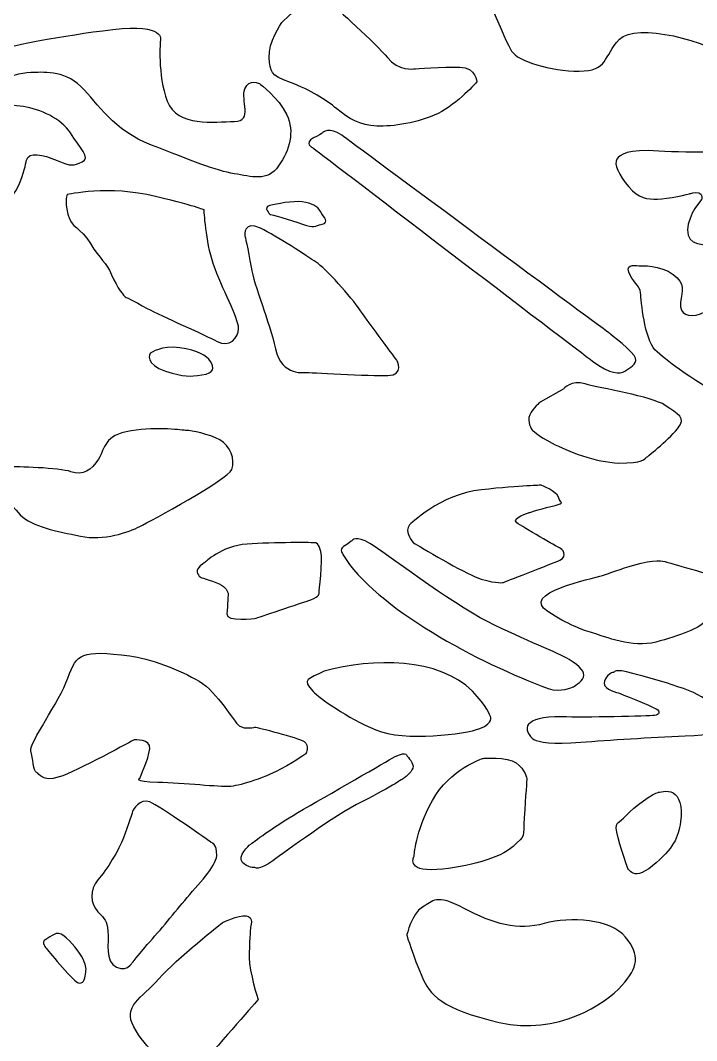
# Model space of a CAD drawing. Header units: centimetres. Extents: x -15.7 to -8.7, y -9 to 9.
# Drawn here: x -14.108 to -12.169, y 4.28 to 7.203 of the extents above; entities that cross this region are included whole.
import ezdxf

# ---------------------------------------------------------------- set-up
doc = ezdxf.new("R2010")
doc.units = ezdxf.units.CM
doc.header["$MEASUREMENT"] = 0
doc.layers.add('layer 1', color=7, linetype='Continuous')

msp = doc.modelspace()

# ---------------------------------------------------------------- linework, layer by layer
at = {"layer": 'layer 1', "color": 250, "lineweight": 30}
for points, knots in [([(-15.65204, 9.00077), (-15.65204, 9.00077), (-8.7077, 9.00077), (-8.7077, 9.00077), (-8.7077, 9.00077), (-8.7077, 9.00077), (-8.7077, -9.00021), (-8.7077, -9.00021), (-8.7077, -9.00021), (-8.7077, -9.00021), (-15.65204, -9.00021), (-15.65204, -9.00021), (-15.65204, -9.00021), (-15.65204, -9.00021), (-15.65204, 9.00077), (-15.65204, 9.00077)], [0, 0, 0, 0, 0.2, 0.2, 0.2, 0.2, 0.4, 0.4, 0.4, 0.4, 0.6, 0.6, 0.6, 0.6, 1, 1, 1, 1]), ([(-11.50887, 7.49813), (-11.50887, 7.49813), (-11.4913, 7.50514), (-11.48728, 7.48248), (-11.48728, 7.48248), (-11.48326, 7.45982), (-11.54844, 7.37816), (-11.5988, 7.29209), (-11.5988, 7.29209), (-11.64917, 7.20602), (-11.67795, 7.13299), (-11.71752, 7.05735), (-11.71752, 7.05735), (-11.7571, 6.98172), (-11.78947, 6.91391), (-11.82905, 6.91651), (-11.82905, 6.91651), (-11.86862, 6.91912), (-11.85783, 6.95303), (-11.84703, 6.99997), (-11.84703, 6.99997), (-11.83625, 7.04692), (-11.78227, 7.08083), (-11.81825, 7.08865), (-11.81825, 7.08865), (-11.85422, 7.09648), (-11.95856, 7.06518), (-11.95856, 7.06518), (-11.95856, 7.06518), (-11.95856, 7.06518), (-12.00892, 7.0391), (-12.07008, 7.09126), (-12.07008, 7.09126), (-12.13124, 7.14343), (-12.34349, 7.19819), (-12.39027, 7.14864), (-12.39027, 7.14864), (-12.43703, 7.09908), (-12.42264, 7.05735), (-12.50539, 7.05735), (-12.50539, 7.05735), (-12.58813, 7.05735), (-12.68166, 7.08604), (-12.69966, 7.11473), (-12.69966, 7.11473), (-12.71764, 7.14343), (-12.78959, 7.32078), (-12.78959, 7.32078), (-12.78959, 7.32078), (-12.78959, 7.32078), (-12.78599, 7.38076), (-12.72483, 7.3573), (-12.72483, 7.3573), (-12.66367, 7.33382), (-12.58454, 7.34165), (-12.53416, 7.30252), (-12.53416, 7.30252), (-12.4838, 7.2634), (-12.44423, 7.22428), (-12.26795, 7.25297), (-12.26795, 7.25297), (-12.09167, 7.28165), (-12.04849, 7.31556), (-11.97655, 7.27384), (-11.97655, 7.27384), (-11.9046, 7.2321), (-11.86502, 7.18254), (-11.86502, 7.18254), (-11.86502, 7.18254), (-11.86502, 7.18254), (-11.77149, 7.15386), (-11.7535, 7.21906), (-11.7535, 7.21906), (-11.73551, 7.28426), (-11.68155, 7.34425), (-11.63838, 7.39641), (-11.63838, 7.39641), (-11.59521, 7.44858), (-11.50887, 7.49813), (-11.50887, 7.49813)], [0, 0, 0, 0, 0.047619, 0.047619, 0.047619, 0.047619, 0.0952381, 0.0952381, 0.0952381, 0.0952381, 0.1428571, 0.1428571, 0.1428571, 0.1428571, 0.1904762, 0.1904762, 0.1904762, 0.1904762, 0.2380952, 0.2380952, 0.2380952, 0.2380952, 0.2857143, 0.2857143, 0.2857143, 0.2857143, 0.3333333, 0.3333333, 0.3333333, 0.3333333, 0.3809524, 0.3809524, 0.3809524, 0.3809524, 0.4285714, 0.4285714, 0.4285714, 0.4285714, 0.4761905, 0.4761905, 0.4761905, 0.4761905, 0.5238095, 0.5238095, 0.5238095, 0.5238095, 0.5714286, 0.5714286, 0.5714286, 0.5714286, 0.6190476, 0.6190476, 0.6190476, 0.6190476, 0.6666667, 0.6666667, 0.6666667, 0.6666667, 0.7142857, 0.7142857, 0.7142857, 0.7142857, 0.7619048, 0.7619048, 0.7619048, 0.7619048, 0.8095238, 0.8095238, 0.8095238, 0.8095238, 0.8571429, 0.8571429, 0.8571429, 0.8571429, 0.9047619, 0.9047619, 0.9047619, 0.9047619, 1, 1, 1, 1]), ([(-13.35855, 7.19629), (-13.35855, 7.19629), (-13.39799, 7.1378), (-13.39441, 7.09622), (-13.39441, 7.09622), (-13.39083, 7.05463), (-13.39262, 7.04683), (-13.33346, 7.02474), (-13.33346, 7.02474), (-13.2743, 7.00265), (-13.23308, 6.97665), (-13.20081, 6.94936), (-13.20081, 6.94936), (-13.16854, 6.92207), (-13.13269, 6.90128), (-13.08609, 6.89998), (-13.08609, 6.89998), (-13.03947, 6.89868), (-12.96777, 6.90778), (-12.91041, 6.93636), (-12.91041, 6.93636), (-12.85305, 6.96496), (-12.79927, 7.02604), (-12.79927, 7.02604), (-12.79927, 7.02604), (-12.79927, 7.02604), (-12.80106, 7.06762), (-12.84767, 7.06893), (-12.84767, 7.06893), (-12.89428, 7.07022), (-12.97853, 7.06372), (-12.97853, 7.06372), (-12.97853, 7.06372), (-12.97853, 7.06372), (-13.02514, 7.05723), (-13.05561, 7.09622), (-13.05561, 7.09622), (-13.08609, 7.13521), (-13.21156, 7.24567), (-13.21156, 7.24567), (-13.21156, 7.24567), (-13.21156, 7.24567), (-13.25459, 7.26256), (-13.28506, 7.25216), (-13.28506, 7.25216), (-13.31554, 7.24177), (-13.35855, 7.19629), (-13.35855, 7.19629)], [0, 0, 0, 0, 0.0769231, 0.0769231, 0.0769231, 0.0769231, 0.1538462, 0.1538462, 0.1538462, 0.1538462, 0.2307692, 0.2307692, 0.2307692, 0.2307692, 0.3076923, 0.3076923, 0.3076923, 0.3076923, 0.3846154, 0.3846154, 0.3846154, 0.3846154, 0.4615385, 0.4615385, 0.4615385, 0.4615385, 0.5384615, 0.5384615, 0.5384615, 0.5384615, 0.6153846, 0.6153846, 0.6153846, 0.6153846, 0.6923077, 0.6923077, 0.6923077, 0.6923077, 0.7692308, 0.7692308, 0.7692308, 0.7692308, 0.8461538, 0.8461538, 0.8461538, 0.8461538, 1, 1, 1, 1]), ([(-14.23334, 7.09362), (-14.23334, 7.09362), (-14.28711, 7.06893), (-14.28532, 7.05333), (-14.28532, 7.05333), (-14.28354, 7.03773), (-14.28175, 7.01824), (-14.20824, 7.02863), (-14.20824, 7.02863), (-14.13475, 7.03904), (-14.10786, 7.05333), (-14.07739, 7.05333), (-14.07739, 7.05333), (-14.04691, 7.05333), (-13.98417, 7.06243), (-13.93398, 7.01304), (-13.93398, 7.01304), (-13.88378, 6.96365), (-13.84256, 6.88828), (-13.73142, 6.84539), (-13.73142, 6.84539), (-13.62027, 6.80251), (-13.54498, 6.77132), (-13.49479, 6.76352), (-13.49479, 6.76352), (-13.4446, 6.75572), (-13.39979, 6.73883), (-13.36753, 6.78562), (-13.36753, 6.78562), (-13.33526, 6.8324), (-13.32091, 6.88308), (-13.34421, 6.93246), (-13.34421, 6.93246), (-13.36753, 6.98185), (-13.4213, 7.02084), (-13.4213, 7.02084), (-13.4213, 7.02084), (-13.4213, 7.02084), (-13.45177, 7.03773), (-13.46431, 7.00655), (-13.46431, 7.00655), (-13.47687, 6.97536), (-13.43923, 6.91297), (-13.49479, 6.91297), (-13.49479, 6.91297), (-13.55036, 6.91297), (-13.65792, 6.89608), (-13.6866, 6.97145), (-13.6866, 6.97145), (-13.71528, 7.04683), (-13.70633, 7.1456), (-13.70633, 7.1456), (-13.70633, 7.1456), (-13.70633, 7.1456), (-13.69019, 7.19499), (-13.84256, 7.17679), (-13.84256, 7.17679), (-13.99492, 7.1586), (-14.12758, 7.13131), (-14.16522, 7.11961), (-14.16522, 7.11961), (-14.20286, 7.10792), (-14.23334, 7.09362), (-14.23334, 7.09362)], [0, 0, 0, 0, 0.0588235, 0.0588235, 0.0588235, 0.0588235, 0.1176471, 0.1176471, 0.1176471, 0.1176471, 0.1764706, 0.1764706, 0.1764706, 0.1764706, 0.2352941, 0.2352941, 0.2352941, 0.2352941, 0.2941176, 0.2941176, 0.2941176, 0.2941176, 0.3529412, 0.3529412, 0.3529412, 0.3529412, 0.4117647, 0.4117647, 0.4117647, 0.4117647, 0.4705882, 0.4705882, 0.4705882, 0.4705882, 0.5294118, 0.5294118, 0.5294118, 0.5294118, 0.5882353, 0.5882353, 0.5882353, 0.5882353, 0.6470588, 0.6470588, 0.6470588, 0.6470588, 0.7058824, 0.7058824, 0.7058824, 0.7058824, 0.7647059, 0.7647059, 0.7647059, 0.7647059, 0.8235294, 0.8235294, 0.8235294, 0.8235294, 0.8823529, 0.8823529, 0.8823529, 0.8823529, 1, 1, 1, 1]), ([(-14.46817, 6.8233), (-14.46817, 6.8233), (-14.45383, 6.89868), (-14.43411, 6.92987), (-14.43411, 6.92987), (-14.41439, 6.96106), (-14.38571, 6.96626), (-14.3158, 6.96496), (-14.3158, 6.96496), (-14.24589, 6.96365), (-14.1473, 6.96365), (-14.0989, 6.95586), (-14.0989, 6.95586), (-14.05049, 6.94806), (-13.99134, 6.92207), (-13.96444, 6.88049), (-13.96444, 6.88049), (-13.93756, 6.8389), (-13.90529, 6.80771), (-13.9304, 6.79731), (-13.9304, 6.79731), (-13.95549, 6.78691), (-13.96087, 6.78301), (-14.00209, 6.80121), (-14.00209, 6.80121), (-14.04332, 6.81941), (-14.08456, 6.8272), (-14.08994, 6.80251), (-14.08994, 6.80251), (-14.09531, 6.77782), (-14.11324, 6.69204), (-14.16881, 6.66865), (-14.16881, 6.66865), (-14.22438, 6.64525), (-14.31042, 6.64136), (-14.3624, 6.66475), (-14.3624, 6.66475), (-14.41439, 6.68815), (-14.45741, 6.72063), (-14.46996, 6.76222), (-14.46996, 6.76222), (-14.48251, 6.80381), (-14.46817, 6.8233), (-14.46817, 6.8233)], [0, 0, 0, 0, 0.0833333, 0.0833333, 0.0833333, 0.0833333, 0.1666667, 0.1666667, 0.1666667, 0.1666667, 0.25, 0.25, 0.25, 0.25, 0.3333333, 0.3333333, 0.3333333, 0.3333333, 0.4166667, 0.4166667, 0.4166667, 0.4166667, 0.5, 0.5, 0.5, 0.5, 0.5833333, 0.5833333, 0.5833333, 0.5833333, 0.6666667, 0.6666667, 0.6666667, 0.6666667, 0.75, 0.75, 0.75, 0.75, 0.8333333, 0.8333333, 0.8333333, 0.8333333, 1, 1, 1, 1]), ([(-13.26893, 6.8376), (-13.26893, 6.8376), (-13.29761, 6.8506), (-13.26714, 6.86619), (-13.26714, 6.86619), (-13.23666, 6.88178), (-13.24169, 6.8807), (-13.24169, 6.8807), (-13.24169, 6.8807), (-13.24169, 6.8807), (-13.22211, 6.89941), (-13.1865, 6.8736), (-13.1865, 6.8736), (-13.15089, 6.84778), (-12.41904, 6.30621), (-12.41904, 6.30621), (-12.41904, 6.30621), (-12.41904, 6.30621), (-12.34754, 6.25148), (-12.34395, 6.23458), (-12.34395, 6.23458), (-12.34036, 6.21769), (-12.36008, 6.2073), (-12.37443, 6.19819), (-12.37443, 6.19819), (-12.38877, 6.1891), (-12.41566, 6.1878), (-12.46764, 6.22679), (-12.46764, 6.22679), (-12.51962, 6.26578), (-13.26893, 6.8376), (-13.26893, 6.8376)], [0, 0, 0, 0, 0.1111111, 0.1111111, 0.1111111, 0.1111111, 0.2222222, 0.2222222, 0.2222222, 0.2222222, 0.3333333, 0.3333333, 0.3333333, 0.3333333, 0.4444444, 0.4444444, 0.4444444, 0.4444444, 0.5555556, 0.5555556, 0.5555556, 0.5555556, 0.6666667, 0.6666667, 0.6666667, 0.6666667, 0.7777778, 0.7777778, 0.7777778, 0.7777778, 1, 1, 1, 1]), ([(-12.188, 6.70634), (-12.188, 6.70634), (-12.25254, 6.69074), (-12.28121, 6.69074), (-12.28121, 6.69074), (-12.3099, 6.69074), (-12.33499, 6.69204), (-12.36368, 6.72583), (-12.36368, 6.72583), (-12.39235, 6.75962), (-12.40669, 6.79211), (-12.39773, 6.80511), (-12.39773, 6.80511), (-12.38877, 6.8181), (-12.36725, 6.835), (-12.27763, 6.8285), (-12.27763, 6.8285), (-12.188, 6.822), (-12.02488, 6.8259), (-11.98544, 6.8285), (-11.98544, 6.8285), (-11.946, 6.8311), (-11.85099, 6.8467), (-11.81694, 6.8168), (-11.81694, 6.8168), (-11.78287, 6.78691), (-11.77569, 6.76742), (-11.77032, 6.72843), (-11.77032, 6.72843), (-11.76494, 6.68944), (-11.68966, 6.39444), (-11.68966, 6.39444), (-11.68966, 6.39444), (-11.68966, 6.39444), (-11.68787, 6.32166), (-11.69683, 6.31256), (-11.69683, 6.31256), (-11.70579, 6.30347), (-11.74523, 6.28787), (-11.77032, 6.32686), (-11.77032, 6.32686), (-11.79542, 6.36584), (-11.79363, 6.54129), (-11.79363, 6.54129), (-11.79363, 6.54129), (-11.79363, 6.54129), (-11.81334, 6.63356), (-11.81334, 6.63356), (-11.81334, 6.63356), (-11.81334, 6.63356), (-11.83307, 6.65825), (-11.85099, 6.63615), (-11.85099, 6.63615), (-11.86892, 6.61407), (-11.88325, 6.56858), (-11.90835, 6.56338), (-11.90835, 6.56338), (-11.93345, 6.55819), (-12.05535, 6.55429), (-12.10195, 6.55688), (-12.10195, 6.55688), (-12.14857, 6.55948), (-12.19696, 6.55688), (-12.19517, 6.60237), (-12.19517, 6.60237), (-12.19337, 6.64785), (-12.15394, 6.69074), (-12.15394, 6.69074), (-12.15394, 6.69074), (-12.15394, 6.69074), (-12.1522, 6.70582), (-12.16287, 6.70904), (-12.16287, 6.70904), (-12.17355, 6.71227), (-12.188, 6.70634), (-12.188, 6.70634)], [0, 0, 0, 0, 0.05, 0.05, 0.05, 0.05, 0.1, 0.1, 0.1, 0.1, 0.15, 0.15, 0.15, 0.15, 0.2, 0.2, 0.2, 0.2, 0.25, 0.25, 0.25, 0.25, 0.3, 0.3, 0.3, 0.3, 0.35, 0.35, 0.35, 0.35, 0.4, 0.4, 0.4, 0.4, 0.45, 0.45, 0.45, 0.45, 0.5, 0.5, 0.5, 0.5, 0.55, 0.55, 0.55, 0.55, 0.6, 0.6, 0.6, 0.6, 0.65, 0.65, 0.65, 0.65, 0.7, 0.7, 0.7, 0.7, 0.75, 0.75, 0.75, 0.75, 0.8, 0.8, 0.8, 0.8, 0.85, 0.85, 0.85, 0.85, 0.9, 0.9, 0.9, 0.9, 1, 1, 1, 1]), ([(-13.97341, 6.70374), (-13.97341, 6.70374), (-13.85332, 6.73103), (-13.72066, 6.69854), (-13.72066, 6.69854), (-13.588, 6.66605), (-13.58083, 6.65955), (-13.58083, 6.65955), (-13.58083, 6.65955), (-13.58083, 6.65955), (-13.57725, 6.57118), (-13.55395, 6.5036), (-13.55395, 6.5036), (-13.53065, 6.43602), (-13.48225, 6.34895), (-13.48225, 6.32036), (-13.48225, 6.32036), (-13.48225, 6.29177), (-13.50913, 6.26448), (-13.54319, 6.28267), (-13.54319, 6.28267), (-13.57725, 6.30086), (-13.70273, 6.35544), (-13.74397, 6.37754), (-13.74397, 6.37754), (-13.78519, 6.39963), (-13.8085, 6.41133), (-13.8085, 6.41133), (-13.8085, 6.41133), (-13.8085, 6.41133), (-13.83001, 6.43472), (-13.84614, 6.47371), (-13.84614, 6.47371), (-13.86227, 6.5127), (-13.8784, 6.5153), (-13.90709, 6.56338), (-13.90709, 6.56338), (-13.93578, 6.61147), (-13.96087, 6.60627), (-13.97162, 6.64785), (-13.97162, 6.64785), (-13.98238, 6.68944), (-13.97341, 6.70374), (-13.97341, 6.70374)], [0, 0, 0, 0, 0.0833333, 0.0833333, 0.0833333, 0.0833333, 0.1666667, 0.1666667, 0.1666667, 0.1666667, 0.25, 0.25, 0.25, 0.25, 0.3333333, 0.3333333, 0.3333333, 0.3333333, 0.4166667, 0.4166667, 0.4166667, 0.4166667, 0.5, 0.5, 0.5, 0.5, 0.5833333, 0.5833333, 0.5833333, 0.5833333, 0.6666667, 0.6666667, 0.6666667, 0.6666667, 0.75, 0.75, 0.75, 0.75, 0.8333333, 0.8333333, 0.8333333, 0.8333333, 1, 1, 1, 1]), ([(-13.39211, 6.64709), (-13.39211, 6.64709), (-13.41348, 6.66774), (-13.39302, 6.67226), (-13.39302, 6.67226), (-13.37255, 6.67678), (-13.32788, 6.68667), (-13.29955, 6.68259), (-13.29955, 6.68259), (-13.27121, 6.67851), (-13.25666, 6.6712), (-13.24703, 6.65484), (-13.24703, 6.65484), (-13.23741, 6.63847), (-13.22122, 6.62387), (-13.24258, 6.6187), (-13.24258, 6.6187), (-13.26395, 6.61354), (-13.26484, 6.60709), (-13.29867, 6.61934), (-13.29867, 6.61934), (-13.33248, 6.63161), (-13.39211, 6.64709), (-13.39211, 6.64709)], [0, 0, 0, 0, 0.1428571, 0.1428571, 0.1428571, 0.1428571, 0.2857143, 0.2857143, 0.2857143, 0.2857143, 0.4285714, 0.4285714, 0.4285714, 0.4285714, 0.5714286, 0.5714286, 0.5714286, 0.5714286, 0.7142857, 0.7142857, 0.7142857, 0.7142857, 1, 1, 1, 1]), ([(-13.46431, 6.58677), (-13.46431, 6.58677), (-13.4679, 6.63097), (-13.4195, 6.60757), (-13.4195, 6.60757), (-13.3711, 6.58418), (-13.28685, 6.527), (-13.25997, 6.5101), (-13.25997, 6.5101), (-13.23308, 6.4932), (-13.15958, 6.41003), (-13.13269, 6.37104), (-13.13269, 6.37104), (-13.1058, 6.33205), (-13.02871, 6.22938), (-13.02871, 6.22938), (-13.02871, 6.22938), (-13.02871, 6.22938), (-13.00541, 6.1865), (-13.05382, 6.1852), (-13.05382, 6.1852), (-13.10222, 6.1839), (-13.28865, 6.19429), (-13.28865, 6.19429), (-13.28865, 6.19429), (-13.28865, 6.19429), (-13.35855, 6.1813), (-13.37648, 6.26188), (-13.37648, 6.26188), (-13.39441, 6.34245), (-13.43744, 6.44252), (-13.4464, 6.4958), (-13.4464, 6.4958), (-13.45536, 6.54909), (-13.46431, 6.58677), (-13.46431, 6.58677)], [0, 0, 0, 0, 0.1, 0.1, 0.1, 0.1, 0.2, 0.2, 0.2, 0.2, 0.3, 0.3, 0.3, 0.3, 0.4, 0.4, 0.4, 0.4, 0.5, 0.5, 0.5, 0.5, 0.6, 0.6, 0.6, 0.6, 0.7, 0.7, 0.7, 0.7, 0.8, 0.8, 0.8, 0.8, 1, 1, 1, 1]), ([(-12.32961, 6.49971), (-12.34036, 6.49971), (-12.37263, 6.5075), (-12.36368, 6.48151), (-12.36368, 6.48151), (-12.35471, 6.45551), (-12.33141, 6.44382), (-12.32961, 6.42173), (-12.32961, 6.42173), (-12.32781, 6.39963), (-12.31886, 6.29047), (-12.28838, 6.25928), (-12.28838, 6.25928), (-12.25791, 6.22808), (-12.17903, 6.1748), (-12.15035, 6.15791), (-12.15035, 6.15791), (-12.12167, 6.14102), (-12.06789, 6.13192), (-12.03384, 6.16571), (-12.03384, 6.16571), (-11.99977, 6.1995), (-11.95316, 6.23718), (-11.92986, 6.24758), (-11.92986, 6.24758), (-11.90656, 6.25798), (-11.91014, 6.29306), (-11.91911, 6.32815), (-11.91911, 6.32815), (-11.92807, 6.36325), (-11.9675, 6.42302), (-12.00158, 6.44512), (-12.00158, 6.44512), (-12.03563, 6.46721), (-12.09657, 6.4893), (-12.10554, 6.44902), (-12.10554, 6.44902), (-12.11451, 6.40873), (-12.12167, 6.37364), (-12.15752, 6.36194), (-12.15752, 6.36194), (-12.19337, 6.35024), (-12.21847, 6.35934), (-12.21488, 6.39444), (-12.21488, 6.39444), (-12.2113, 6.42953), (-12.20018, 6.44759), (-12.23639, 6.47501), (-12.23639, 6.47501), (-12.27262, 6.50242), (-12.32961, 6.49971), (-12.32961, 6.49971)], [0, 0, 0, 0, 0.0714286, 0.0714286, 0.0714286, 0.0714286, 0.1428571, 0.1428571, 0.1428571, 0.1428571, 0.2142857, 0.2142857, 0.2142857, 0.2142857, 0.2857143, 0.2857143, 0.2857143, 0.2857143, 0.3571429, 0.3571429, 0.3571429, 0.3571429, 0.4285714, 0.4285714, 0.4285714, 0.4285714, 0.5, 0.5, 0.5, 0.5, 0.5714286, 0.5714286, 0.5714286, 0.5714286, 0.6428571, 0.6428571, 0.6428571, 0.6428571, 0.7142857, 0.7142857, 0.7142857, 0.7142857, 0.7857143, 0.7857143, 0.7857143, 0.7857143, 0.8571429, 0.8571429, 0.8571429, 0.8571429, 1, 1, 1, 1]), ([(-13.73321, 6.25018), (-13.73321, 6.25018), (-13.70452, 6.27228), (-13.65075, 6.26448), (-13.65075, 6.26448), (-13.59697, 6.25668), (-13.57411, 6.24351), (-13.56294, 6.2255), (-13.56294, 6.2255), (-13.55178, 6.2075), (-13.55038, 6.19213), (-13.58709, 6.18719), (-13.58709, 6.18719), (-13.62378, 6.18227), (-13.63512, 6.18029), (-13.69198, 6.19819), (-13.69198, 6.19819), (-13.74884, 6.21609), (-13.7408, 6.24835), (-13.73321, 6.25018)], [0, 0, 0, 0, 0.1666667, 0.1666667, 0.1666667, 0.1666667, 0.3333333, 0.3333333, 0.3333333, 0.3333333, 0.5, 0.5, 0.5, 0.5, 0.6666667, 0.6666667, 0.6666667, 0.6666667, 1, 1, 1, 1]), ([(-12.61772, 6.1089), (-12.61772, 6.1089), (-12.55008, 6.14762), (-12.55008, 6.14762), (-12.55008, 6.14762), (-12.55008, 6.14762), (-12.5296, 6.17343), (-12.48865, 6.16117), (-12.48865, 6.16117), (-12.44771, 6.14891), (-12.2964, 6.12568), (-12.25901, 6.09986), (-12.25901, 6.09986), (-12.22162, 6.07405), (-12.1967, 6.06566), (-12.2243, 6.03211), (-12.2243, 6.03211), (-12.25189, 5.99855), (-12.31509, 5.94886), (-12.31509, 5.94886), (-12.31509, 5.94886), (-12.31509, 5.94886), (-12.32399, 5.93273), (-12.39163, 5.93466), (-12.39163, 5.93466), (-12.45929, 5.9366), (-12.5394, 5.96822), (-12.58301, 5.99145), (-12.58301, 5.99145), (-12.62663, 6.01468), (-12.64087, 6.02953), (-12.64087, 6.02953), (-12.64087, 6.02953), (-12.64087, 6.02953), (-12.65689, 6.0534), (-12.64711, 6.07277), (-12.64711, 6.07277), (-12.63731, 6.09212), (-12.61772, 6.1089), (-12.61772, 6.1089)], [0, 0, 0, 0, 0.0909091, 0.0909091, 0.0909091, 0.0909091, 0.1818182, 0.1818182, 0.1818182, 0.1818182, 0.2727273, 0.2727273, 0.2727273, 0.2727273, 0.3636364, 0.3636364, 0.3636364, 0.3636364, 0.4545455, 0.4545455, 0.4545455, 0.4545455, 0.5454545, 0.5454545, 0.5454545, 0.5454545, 0.6363636, 0.6363636, 0.6363636, 0.6363636, 0.7272727, 0.7272727, 0.7272727, 0.7272727, 0.8181818, 0.8181818, 0.8181818, 0.8181818, 1, 1, 1, 1]), ([(-14.16701, 5.8564), (-14.16701, 5.8564), (-14.16881, 5.92398), (-14.14371, 5.92398), (-14.14371, 5.92398), (-14.11861, 5.92398), (-13.99671, 5.92138), (-13.96266, 5.90968), (-13.96266, 5.90968), (-13.9286, 5.89799), (-13.9035, 5.91358), (-13.88378, 5.94608), (-13.88378, 5.94608), (-13.86407, 5.97856), (-13.86945, 6.01365), (-13.79057, 6.02665), (-13.79057, 6.02665), (-13.7117, 6.03964), (-13.64358, 6.02794), (-13.63103, 6.02794), (-13.63103, 6.02794), (-13.61848, 6.02794), (-13.56649, 6.01755), (-13.53603, 6.00065), (-13.53603, 6.00065), (-13.50555, 5.98377), (-13.4912, 5.94477), (-13.50196, 5.91618), (-13.50196, 5.91618), (-13.51271, 5.88759), (-13.735, 5.76803), (-13.76548, 5.75243), (-13.76548, 5.75243), (-13.79594, 5.73684), (-13.86945, 5.71085), (-13.93578, 5.72514), (-13.93578, 5.72514), (-14.00209, 5.73944), (-14.0738, 5.75114), (-14.10786, 5.78622), (-14.10786, 5.78622), (-14.14192, 5.82132), (-14.16701, 5.8564), (-14.16701, 5.8564)], [0, 0, 0, 0, 0.0833333, 0.0833333, 0.0833333, 0.0833333, 0.1666667, 0.1666667, 0.1666667, 0.1666667, 0.25, 0.25, 0.25, 0.25, 0.3333333, 0.3333333, 0.3333333, 0.3333333, 0.4166667, 0.4166667, 0.4166667, 0.4166667, 0.5, 0.5, 0.5, 0.5, 0.5833333, 0.5833333, 0.5833333, 0.5833333, 0.6666667, 0.6666667, 0.6666667, 0.6666667, 0.75, 0.75, 0.75, 0.75, 0.8333333, 0.8333333, 0.8333333, 0.8333333, 1, 1, 1, 1]), ([(-12.99245, 5.7572), (-12.99245, 5.7572), (-12.90522, 5.84497), (-12.78596, 5.85787), (-12.78596, 5.85787), (-12.66667, 5.87078), (-12.61505, 5.87078), (-12.61505, 5.87078), (-12.61505, 5.87078), (-12.61505, 5.87078), (-12.57054, 5.854), (-12.56521, 5.83658), (-12.56521, 5.83658), (-12.55987, 5.81915), (-12.54474, 5.82044), (-12.57501, 5.81334), (-12.57501, 5.81334), (-12.60526, 5.80624), (-12.64888, 5.7927), (-12.64888, 5.7927), (-12.64888, 5.7927), (-12.64888, 5.7927), (-12.70228, 5.77656), (-12.68448, 5.76365), (-12.68448, 5.76365), (-12.66667, 5.75074), (-12.56788, 5.69331), (-12.56165, 5.69138), (-12.56165, 5.69138), (-12.55542, 5.68944), (-12.53583, 5.66815), (-12.56076, 5.65653), (-12.56076, 5.65653), (-12.58567, 5.64492), (-12.72454, 5.592), (-12.72454, 5.592), (-12.72454, 5.592), (-12.72454, 5.592), (-12.7548, 5.58877), (-12.80376, 5.60878), (-12.80376, 5.60878), (-12.85272, 5.62878), (-12.98177, 5.70687), (-12.98177, 5.70687), (-12.98177, 5.70687), (-12.98998, 5.72059), (-13.00648, 5.73691), (-12.99245, 5.7572)], [0, 0, 0, 0, 0.0769231, 0.0769231, 0.0769231, 0.0769231, 0.1538462, 0.1538462, 0.1538462, 0.1538462, 0.2307692, 0.2307692, 0.2307692, 0.2307692, 0.3076923, 0.3076923, 0.3076923, 0.3076923, 0.3846154, 0.3846154, 0.3846154, 0.3846154, 0.4615385, 0.4615385, 0.4615385, 0.4615385, 0.5384615, 0.5384615, 0.5384615, 0.5384615, 0.6153846, 0.6153846, 0.6153846, 0.6153846, 0.6923077, 0.6923077, 0.6923077, 0.6923077, 0.7692308, 0.7692308, 0.7692308, 0.7692308, 0.8461538, 0.8461538, 0.8461538, 0.8461538, 1, 1, 1, 1]), ([(-13.57904, 5.64943), (-13.57904, 5.64943), (-13.53276, 5.69654), (-13.45799, 5.70235), (-13.45799, 5.70235), (-13.38323, 5.70816), (-13.26216, 5.70622), (-13.26216, 5.70622), (-13.26216, 5.70622), (-13.26216, 5.70622), (-13.25148, 5.70558), (-13.24614, 5.68105), (-13.24614, 5.68105), (-13.2408, 5.65653), (-13.25148, 5.56296), (-13.25148, 5.56296), (-13.25148, 5.56296), (-13.25148, 5.56296), (-13.24881, 5.55199), (-13.27463, 5.54296), (-13.27463, 5.54296), (-13.30044, 5.53392), (-13.43307, 5.49004), (-13.43307, 5.49004), (-13.43307, 5.49004), (-13.43307, 5.49004), (-13.51852, 5.47843), (-13.51585, 5.50294), (-13.51585, 5.50294), (-13.51317, 5.52747), (-13.51228, 5.56102), (-13.51228, 5.56102), (-13.51228, 5.56102), (-13.51228, 5.56102), (-13.51496, 5.57522), (-13.53098, 5.5849), (-13.53098, 5.5849), (-13.54701, 5.59458), (-13.58973, 5.6062), (-13.58973, 5.6062), (-13.58973, 5.6062), (-13.58973, 5.6062), (-13.60753, 5.61845), (-13.59863, 5.63136), (-13.59863, 5.63136), (-13.58973, 5.64427), (-13.57904, 5.64943), (-13.57904, 5.64943)], [0, 0, 0, 0, 0.0769231, 0.0769231, 0.0769231, 0.0769231, 0.1538462, 0.1538462, 0.1538462, 0.1538462, 0.2307692, 0.2307692, 0.2307692, 0.2307692, 0.3076923, 0.3076923, 0.3076923, 0.3076923, 0.3846154, 0.3846154, 0.3846154, 0.3846154, 0.4615385, 0.4615385, 0.4615385, 0.4615385, 0.5384615, 0.5384615, 0.5384615, 0.5384615, 0.6153846, 0.6153846, 0.6153846, 0.6153846, 0.6923077, 0.6923077, 0.6923077, 0.6923077, 0.7692308, 0.7692308, 0.7692308, 0.7692308, 0.8461538, 0.8461538, 0.8461538, 0.8461538, 1, 1, 1, 1]), ([(-13.18295, 5.67267), (-13.18295, 5.67267), (-13.19452, 5.6875), (-13.18117, 5.69525), (-13.18117, 5.69525), (-13.16782, 5.703), (-13.15713, 5.71203), (-13.15713, 5.71203), (-13.15713, 5.71203), (-13.15713, 5.71203), (-13.14556, 5.72881), (-13.10551, 5.70429), (-13.10551, 5.70429), (-13.06545, 5.67976), (-12.87586, 5.53456), (-12.76816, 5.48036), (-12.76816, 5.48036), (-12.66045, 5.42616), (-12.56521, 5.39066), (-12.53405, 5.3713), (-12.53405, 5.3713), (-12.5029, 5.35194), (-12.48776, 5.33581), (-12.49311, 5.32096), (-12.49311, 5.32096), (-12.49845, 5.30612), (-12.52337, 5.29322), (-12.52337, 5.29322), (-12.52337, 5.29322), (-12.52337, 5.29322), (-12.55897, 5.27579), (-12.59458, 5.2887), (-12.59458, 5.2887), (-12.78644, 5.35824), (-13.09363, 5.52027), (-13.18295, 5.67267)], [0, 0, 0, 0, 0.1, 0.1, 0.1, 0.1, 0.2, 0.2, 0.2, 0.2, 0.3, 0.3, 0.3, 0.3, 0.4, 0.4, 0.4, 0.4, 0.5, 0.5, 0.5, 0.5, 0.6, 0.6, 0.6, 0.6, 0.7, 0.7, 0.7, 0.7, 0.8, 0.8, 0.8, 0.8, 1, 1, 1, 1]), ([(-12.59547, 5.50875), (-12.53762, 5.47197), (-12.49578, 5.45584), (-12.46463, 5.4468), (-12.46463, 5.4468), (-12.43347, 5.43776), (-12.35247, 5.40357), (-12.28572, 5.42164), (-12.28572, 5.42164), (-12.21896, 5.43971), (-12.16109, 5.45842), (-12.13351, 5.49004), (-12.13351, 5.49004), (-12.10591, 5.52166), (-12.06942, 5.56361), (-12.06942, 5.56361), (-12.06942, 5.56361), (-12.06942, 5.56361), (-12.0614, 5.58942), (-12.08988, 5.60104), (-12.08988, 5.60104), (-12.11837, 5.61265), (-12.25633, 5.65137), (-12.25633, 5.65137), (-12.25633, 5.65137), (-12.25633, 5.65137), (-12.27681, 5.66105), (-12.32844, 5.6475), (-12.32844, 5.6475), (-12.38006, 5.63395), (-12.39965, 5.62556), (-12.43881, 5.61265), (-12.43881, 5.61265), (-12.46773, 5.60313), (-12.67931, 5.56205), (-12.59547, 5.50875)], [0, 0, 0, 0, 0.1, 0.1, 0.1, 0.1, 0.2, 0.2, 0.2, 0.2, 0.3, 0.3, 0.3, 0.3, 0.4, 0.4, 0.4, 0.4, 0.5, 0.5, 0.5, 0.5, 0.6, 0.6, 0.6, 0.6, 0.7, 0.7, 0.7, 0.7, 0.8, 0.8, 0.8, 0.8, 1, 1, 1, 1]), ([(-13.97162, 5.31837), (-13.99671, 5.24949), (-14.08277, 5.13252), (-14.07739, 5.11044), (-14.07739, 5.11044), (-14.07201, 5.08834), (-14.07021, 5.05196), (-14.06125, 5.04805), (-14.06125, 5.04805), (-14.05229, 5.04416), (-14.04691, 5.01946), (-13.99671, 5.03506), (-13.99671, 5.03506), (-13.94653, 5.05065), (-13.78161, 5.14162), (-13.78161, 5.14162), (-13.78161, 5.14162), (-13.78161, 5.14162), (-13.73321, 5.14422), (-13.73679, 5.11563), (-13.73679, 5.11563), (-13.74038, 5.08704), (-13.76548, 5.03116), (-13.76548, 5.03116), (-13.76548, 5.03116), (-13.76548, 5.03116), (-13.78699, 5.02206), (-13.71349, 5.01946), (-13.71349, 5.01946), (-13.63999, 5.01686), (-13.53422, 5.00647), (-13.50913, 5.00776), (-13.50913, 5.00776), (-13.48404, 5.00906), (-13.41592, 5.02856), (-13.36215, 5.05714), (-13.36215, 5.05714), (-13.30837, 5.08574), (-13.28865, 5.10264), (-13.28865, 5.10264), (-13.28865, 5.10264), (-13.28865, 5.10264), (-13.27789, 5.12473), (-13.29402, 5.13642), (-13.29402, 5.13642), (-13.31015, 5.14812), (-13.43384, 5.17801), (-13.43384, 5.17801), (-13.43384, 5.17801), (-13.43384, 5.17801), (-13.46431, 5.17022), (-13.48045, 5.18191), (-13.48045, 5.18191), (-13.49658, 5.19361), (-13.5414, 5.27678), (-13.59518, 5.30927), (-13.59518, 5.30927), (-13.64896, 5.34176), (-13.74038, 5.37555), (-13.79415, 5.38205), (-13.79415, 5.38205), (-13.93431, 5.39898), (-13.94536, 5.39045), (-13.97162, 5.31837)], [0, 0, 0, 0, 0.0588235, 0.0588235, 0.0588235, 0.0588235, 0.1176471, 0.1176471, 0.1176471, 0.1176471, 0.1764706, 0.1764706, 0.1764706, 0.1764706, 0.2352941, 0.2352941, 0.2352941, 0.2352941, 0.2941176, 0.2941176, 0.2941176, 0.2941176, 0.3529412, 0.3529412, 0.3529412, 0.3529412, 0.4117647, 0.4117647, 0.4117647, 0.4117647, 0.4705882, 0.4705882, 0.4705882, 0.4705882, 0.5294118, 0.5294118, 0.5294118, 0.5294118, 0.5882353, 0.5882353, 0.5882353, 0.5882353, 0.6470588, 0.6470588, 0.6470588, 0.6470588, 0.7058824, 0.7058824, 0.7058824, 0.7058824, 0.7647059, 0.7647059, 0.7647059, 0.7647059, 0.8235294, 0.8235294, 0.8235294, 0.8235294, 0.8823529, 0.8823529, 0.8823529, 0.8823529, 1, 1, 1, 1]), ([(-13.23635, 5.33839), (-13.09728, 5.3769), (-12.9068, 5.37681), (-12.81177, 5.28096), (-12.81177, 5.28096), (-12.77082, 5.23966), (-12.76014, 5.20868), (-12.76014, 5.20868), (-12.76014, 5.20868), (-12.76014, 5.20868), (-12.74946, 5.18997), (-12.79041, 5.17383), (-12.79041, 5.17383), (-12.83135, 5.1577), (-13.0067, 5.13577), (-13.08859, 5.16996), (-13.08859, 5.16996), (-13.17048, 5.20416), (-13.25148, 5.2616), (-13.2684, 5.27966), (-13.2684, 5.27966), (-13.3037, 5.31738), (-13.28098, 5.31487), (-13.23635, 5.33839)], [0, 0, 0, 0, 0.1428571, 0.1428571, 0.1428571, 0.1428571, 0.2857143, 0.2857143, 0.2857143, 0.2857143, 0.4285714, 0.4285714, 0.4285714, 0.4285714, 0.5714286, 0.5714286, 0.5714286, 0.5714286, 0.7142857, 0.7142857, 0.7142857, 0.7142857, 1, 1, 1, 1]), ([(-12.39253, 5.27579), (-12.40805, 5.27952), (-12.44027, 5.29054), (-12.43347, 5.30935), (-12.43347, 5.30935), (-12.42667, 5.32815), (-12.41227, 5.33452), (-12.40765, 5.33452), (-12.40765, 5.33452), (-12.40305, 5.33452), (-12.40674, 5.34742), (-12.35158, 5.33193), (-12.35158, 5.33193), (-12.27785, 5.31126), (-12.15375, 5.27913), (-12.13385, 5.24678), (-12.13385, 5.24678), (-12.07931, 5.15818), (-12.05182, 5.15998), (-12.20204, 5.15318), (-12.20204, 5.15318), (-12.30173, 5.14868), (-12.42012, 5.14093), (-12.50111, 5.13447), (-12.50111, 5.13447), (-12.58211, 5.12802), (-12.62218, 5.13512), (-12.63553, 5.14286), (-12.63553, 5.14286), (-12.64888, 5.1506), (-12.66223, 5.17448), (-12.65066, 5.1861), (-12.65066, 5.1861), (-12.63909, 5.19771), (-12.61416, 5.20997), (-12.55453, 5.20739), (-12.55453, 5.20739), (-12.49488, 5.20481), (-12.3044, 5.20932), (-12.29017, 5.21126), (-12.29017, 5.21126), (-12.27592, 5.2132), (-12.27147, 5.22352), (-12.28482, 5.23063), (-12.28482, 5.23063), (-12.29818, 5.23772), (-12.39253, 5.27579), (-12.39253, 5.27579)], [0, 0, 0, 0, 0.0769231, 0.0769231, 0.0769231, 0.0769231, 0.1538462, 0.1538462, 0.1538462, 0.1538462, 0.2307692, 0.2307692, 0.2307692, 0.2307692, 0.3076923, 0.3076923, 0.3076923, 0.3076923, 0.3846154, 0.3846154, 0.3846154, 0.3846154, 0.4615385, 0.4615385, 0.4615385, 0.4615385, 0.5384615, 0.5384615, 0.5384615, 0.5384615, 0.6153846, 0.6153846, 0.6153846, 0.6153846, 0.6923077, 0.6923077, 0.6923077, 0.6923077, 0.7692308, 0.7692308, 0.7692308, 0.7692308, 0.8461538, 0.8461538, 0.8461538, 0.8461538, 1, 1, 1, 1]), ([(-13.44998, 4.84085), (-13.44998, 4.84085), (-13.48736, 4.80729), (-13.47135, 4.79051), (-13.47135, 4.79051), (-13.45533, 4.77374), (-13.43574, 4.77568), (-13.43574, 4.77568), (-13.43574, 4.77568), (-13.43574, 4.77568), (-13.42684, 4.76535), (-13.38412, 4.79504), (-13.38412, 4.79504), (-13.34138, 4.82472), (-13.21515, 4.9207), (-13.12731, 4.96488), (-13.12731, 4.96488), (-13.03947, 5.00906), (-13.00541, 5.03376), (-13.00541, 5.03376), (-13.00541, 5.03376), (-13.00541, 5.03376), (-12.98032, 5.05196), (-12.98211, 5.06624), (-12.98211, 5.06624), (-12.98391, 5.08054), (-13.00004, 5.09613), (-13.00004, 5.09613), (-13.00004, 5.09613), (-13.00004, 5.09613), (-13.00004, 5.11433), (-13.05023, 5.08443), (-13.05023, 5.08443), (-13.10043, 5.05455), (-13.28506, 4.94928), (-13.33705, 4.91809), (-13.33705, 4.91809), (-13.38904, 4.8869), (-13.44998, 4.84085), (-13.44998, 4.84085)], [0, 0, 0, 0, 0.0909091, 0.0909091, 0.0909091, 0.0909091, 0.1818182, 0.1818182, 0.1818182, 0.1818182, 0.2727273, 0.2727273, 0.2727273, 0.2727273, 0.3636364, 0.3636364, 0.3636364, 0.3636364, 0.4545455, 0.4545455, 0.4545455, 0.4545455, 0.5454545, 0.5454545, 0.5454545, 0.5454545, 0.6363636, 0.6363636, 0.6363636, 0.6363636, 0.7272727, 0.7272727, 0.7272727, 0.7272727, 0.8181818, 0.8181818, 0.8181818, 0.8181818, 1, 1, 1, 1]), ([(-12.78134, 5.08834), (-12.78134, 5.08834), (-12.87635, 5.05845), (-12.92655, 4.96748), (-12.92655, 4.96748), (-12.97674, 4.8765), (-12.97853, 4.80893), (-12.97853, 4.80893), (-12.97853, 4.80893), (-12.97853, 4.80893), (-13.00541, 4.76344), (-12.91399, 4.76994), (-12.91399, 4.76994), (-12.82257, 4.77643), (-12.73294, 4.80243), (-12.6953, 4.83622), (-12.6953, 4.83622), (-12.65765, 4.87001), (-12.66663, 4.85961), (-12.66303, 4.91939), (-12.66303, 4.91939), (-12.65945, 4.97918), (-12.65586, 5.02986), (-12.65586, 5.02986), (-12.65586, 5.02986), (-12.65586, 5.02986), (-12.65945, 5.05585), (-12.68634, 5.07535), (-12.68634, 5.07535), (-12.71323, 5.09484), (-12.78134, 5.08834), (-12.78134, 5.08834)], [0, 0, 0, 0, 0.1111111, 0.1111111, 0.1111111, 0.1111111, 0.2222222, 0.2222222, 0.2222222, 0.2222222, 0.3333333, 0.3333333, 0.3333333, 0.3333333, 0.4444444, 0.4444444, 0.4444444, 0.4444444, 0.5555556, 0.5555556, 0.5555556, 0.5555556, 0.6666667, 0.6666667, 0.6666667, 0.6666667, 0.7777778, 0.7777778, 0.7777778, 0.7777778, 1, 1, 1, 1]), ([(-12.27942, 4.99087), (-12.29196, 4.99087), (-12.34933, 4.94928), (-12.37084, 4.92459), (-12.37084, 4.92459), (-12.39235, 4.8999), (-12.40849, 4.91159), (-12.39415, 4.86091), (-12.39415, 4.86091), (-12.37981, 4.81023), (-12.36905, 4.78033), (-12.36905, 4.78033), (-12.36905, 4.78033), (-12.36905, 4.78033), (-12.3565, 4.72965), (-12.29555, 4.78033), (-12.29555, 4.78033), (-12.2346, 4.83102), (-12.22205, 4.86091), (-12.21488, 4.9064), (-12.21488, 4.9064), (-12.20772, 4.95188), (-12.22026, 4.98047), (-12.23639, 4.98957), (-12.23639, 4.98957), (-12.25254, 4.99867), (-12.27942, 4.99087), (-12.27942, 4.99087)], [0, 0, 0, 0, 0.125, 0.125, 0.125, 0.125, 0.25, 0.25, 0.25, 0.25, 0.375, 0.375, 0.375, 0.375, 0.5, 0.5, 0.5, 0.5, 0.625, 0.625, 0.625, 0.625, 0.75, 0.75, 0.75, 0.75, 1, 1, 1, 1]), ([(-13.78519, 4.93888), (-13.78519, 4.93888), (-13.76548, 4.97527), (-13.73679, 4.96358), (-13.73679, 4.96358), (-13.70811, 4.95188), (-13.56112, 4.84792), (-13.56112, 4.84792), (-13.56112, 4.84792), (-13.56112, 4.84792), (-13.54319, 4.84272), (-13.54498, 4.81023), (-13.54498, 4.81023), (-13.54678, 4.77774), (-13.59876, 4.72705), (-13.6364, 4.68156), (-13.6364, 4.68156), (-13.67406, 4.63608), (-13.7117, 4.59059), (-13.75114, 4.54641), (-13.75114, 4.54641), (-13.79057, 4.50222), (-13.79594, 4.47493), (-13.8318, 4.49053), (-13.8318, 4.49053), (-13.86765, 4.50612), (-13.85332, 4.5607), (-13.8569, 4.5932), (-13.8569, 4.5932), (-13.86048, 4.62569), (-13.86407, 4.62569), (-13.88558, 4.64907), (-13.88558, 4.64907), (-13.90709, 4.67247), (-13.91067, 4.71146), (-13.88558, 4.74005), (-13.88558, 4.74005), (-13.86048, 4.76863), (-13.82463, 4.82712), (-13.81208, 4.86091), (-13.81208, 4.86091), (-13.79954, 4.8947), (-13.78519, 4.93888), (-13.78519, 4.93888)], [0, 0, 0, 0, 0.0833333, 0.0833333, 0.0833333, 0.0833333, 0.1666667, 0.1666667, 0.1666667, 0.1666667, 0.25, 0.25, 0.25, 0.25, 0.3333333, 0.3333333, 0.3333333, 0.3333333, 0.4166667, 0.4166667, 0.4166667, 0.4166667, 0.5, 0.5, 0.5, 0.5, 0.5833333, 0.5833333, 0.5833333, 0.5833333, 0.6666667, 0.6666667, 0.6666667, 0.6666667, 0.75, 0.75, 0.75, 0.75, 0.8333333, 0.8333333, 0.8333333, 0.8333333, 1, 1, 1, 1]), ([(-13.00004, 4.5815), (-13.00004, 4.5815), (-12.9857, 4.64518), (-12.95523, 4.66207), (-12.95523, 4.66207), (-12.92475, 4.67897), (-12.91758, 4.70236), (-12.83512, 4.65817), (-12.83512, 4.65817), (-12.75266, 4.61399), (-12.68096, 4.59449), (-12.60567, 4.61528), (-12.60567, 4.61528), (-12.53038, 4.63608), (-12.41566, 4.62828), (-12.37263, 4.57629), (-12.37263, 4.57629), (-12.32961, 4.52431), (-12.33678, 4.48923), (-12.38339, 4.43724), (-12.38339, 4.43724), (-12.42999, 4.38525), (-12.56803, 4.29299), (-12.73473, 4.33198), (-12.73473, 4.33198), (-12.90145, 4.37096), (-12.93371, 4.40995), (-12.95701, 4.46453), (-12.95701, 4.46453), (-12.98032, 4.51911), (-13.00004, 4.5815), (-13.00004, 4.5815)], [0, 0, 0, 0, 0.1111111, 0.1111111, 0.1111111, 0.1111111, 0.2222222, 0.2222222, 0.2222222, 0.2222222, 0.3333333, 0.3333333, 0.3333333, 0.3333333, 0.4444444, 0.4444444, 0.4444444, 0.4444444, 0.5555556, 0.5555556, 0.5555556, 0.5555556, 0.6666667, 0.6666667, 0.6666667, 0.6666667, 0.7777778, 0.7777778, 0.7777778, 0.7777778, 1, 1, 1, 1]), ([(-13.52709, 4.61872), (-13.52709, 4.61872), (-13.66019, 4.5144), (-13.71055, 4.45703), (-13.71055, 4.45703), (-13.76092, 4.39964), (-13.81489, 4.37878), (-13.7825, 4.31879), (-13.7825, 4.31879), (-13.75013, 4.2588), (-13.68178, 4.20403), (-13.68178, 4.20403), (-13.68178, 4.20403), (-13.68178, 4.20403), (-13.63142, 4.16491), (-13.58465, 4.21707), (-13.58465, 4.21707), (-13.53787, 4.26924), (-13.42636, 4.39703), (-13.42636, 4.39703), (-13.42636, 4.39703), (-13.42636, 4.39703), (-13.45154, 4.47789), (-13.45154, 4.51701), (-13.45154, 4.51701), (-13.45154, 4.55614), (-13.44793, 4.60307), (-13.44793, 4.60307), (-13.44793, 4.60307), (-13.44793, 4.60307), (-13.43744, 4.63608), (-13.46074, 4.63738), (-13.46074, 4.63738), (-13.48404, 4.63868), (-13.52709, 4.61872), (-13.52709, 4.61872)], [0, 0, 0, 0, 0.1, 0.1, 0.1, 0.1, 0.2, 0.2, 0.2, 0.2, 0.3, 0.3, 0.3, 0.3, 0.4, 0.4, 0.4, 0.4, 0.5, 0.5, 0.5, 0.5, 0.6, 0.6, 0.6, 0.6, 0.7, 0.7, 0.7, 0.7, 0.8, 0.8, 0.8, 0.8, 1, 1, 1, 1]), ([(-14.033, 4.54336), (-14.033, 4.54336), (-14.05081, 4.56207), (-14.03479, 4.56982), (-14.03479, 4.56982), (-14.01876, 4.57756), (-14.00452, 4.59692), (-13.98315, 4.58014), (-13.98315, 4.58014), (-13.9618, 4.56336), (-13.93865, 4.53497), (-13.92797, 4.51303), (-13.92797, 4.51303), (-13.91729, 4.49109), (-13.91907, 4.48528), (-13.92084, 4.47044), (-13.92084, 4.47044), (-13.92263, 4.4556), (-13.92797, 4.43882), (-13.94399, 4.44656), (-13.94399, 4.44656), (-13.96002, 4.45431), (-14.033, 4.54336), (-14.033, 4.54336)], [0, 0, 0, 0, 0.1428571, 0.1428571, 0.1428571, 0.1428571, 0.2857143, 0.2857143, 0.2857143, 0.2857143, 0.4285714, 0.4285714, 0.4285714, 0.4285714, 0.5714286, 0.5714286, 0.5714286, 0.5714286, 0.7142857, 0.7142857, 0.7142857, 0.7142857, 1, 1, 1, 1])]:
    msp.add_open_spline(points, degree=3, knots=knots, dxfattribs=at)

doc.saveas('drawing.dxf')
